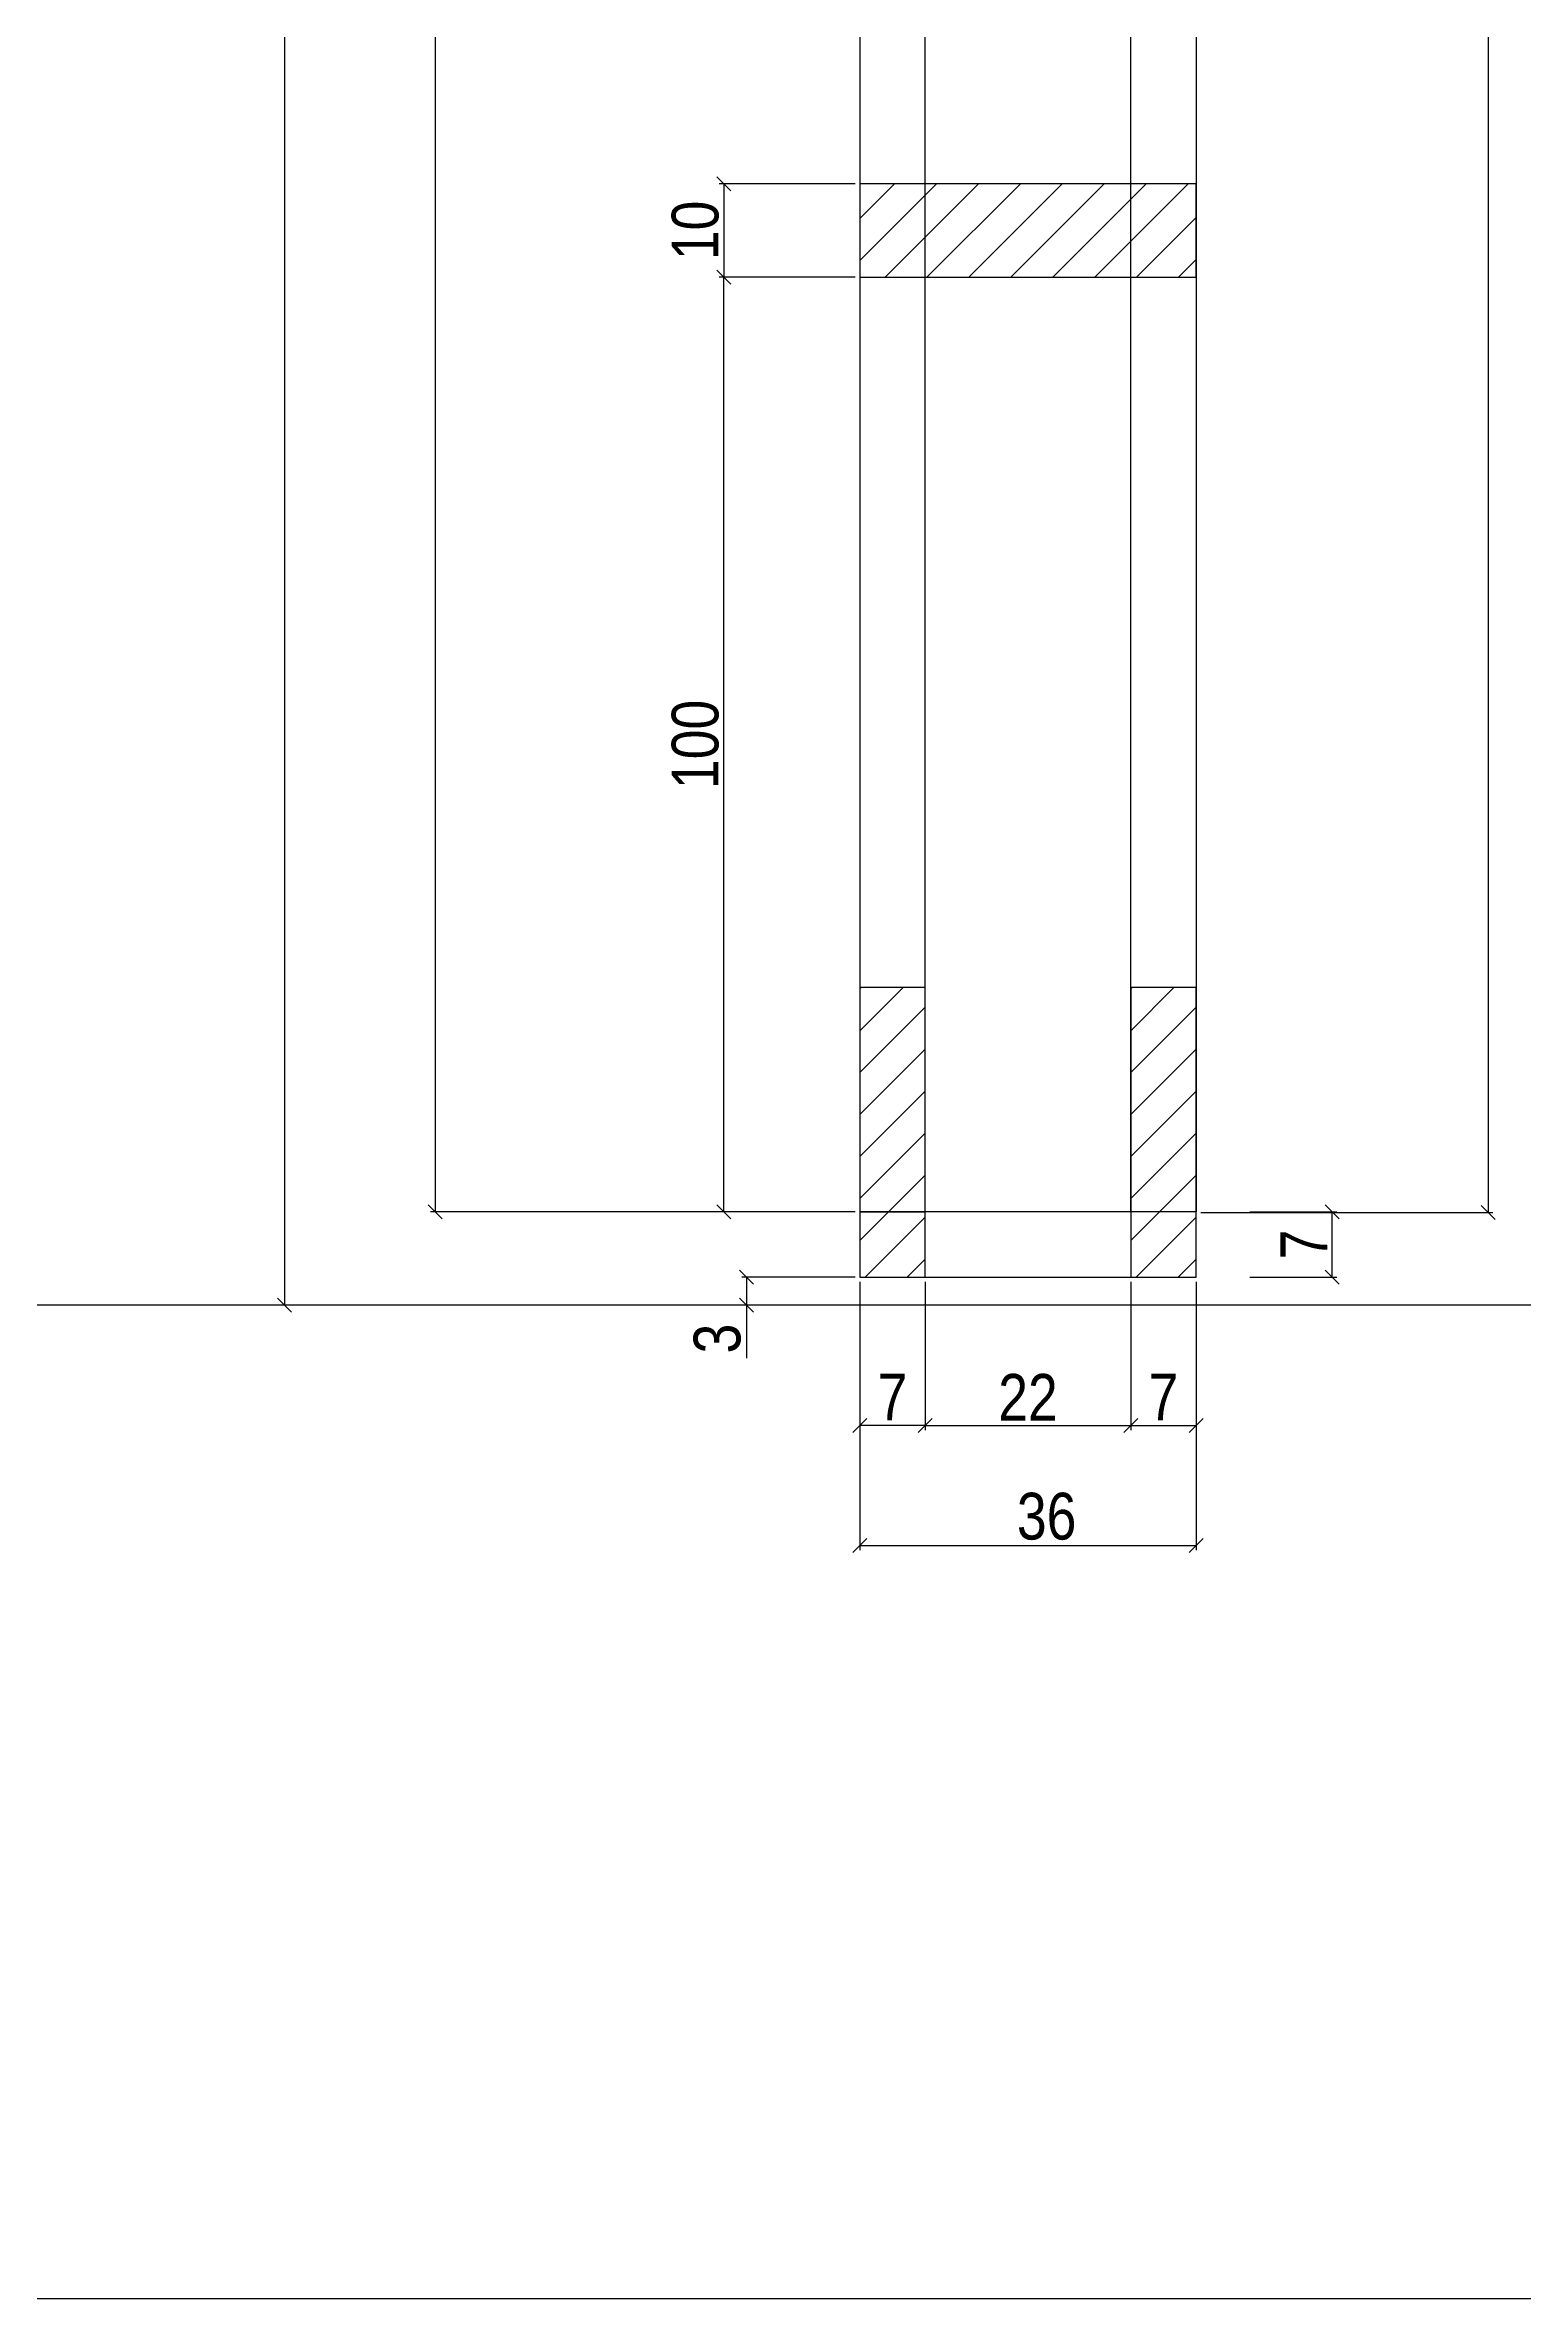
# Model space of a CAD drawing. Extents: x 17311 to 161354, y 153625 to 210355.
# Drawn here: x 18516.1 to 18832.5, y 206377.1 to 206859.5 of the extents above; entities that cross this region are included whole.
import ezdxf

# ---------------------------------------------------------------- set-up
doc = ezdxf.new("R2010")
doc.units = 0
doc.layers.get('0').update_dxf_attribs({"linetype": 'CONTINUOUS'})
doc.layers.get('DEFPOINTS').update_dxf_attribs({"linetype": 'CONTINUOUS'})
for name, color, linetype in [('8', 111, 'CONTINUOUS'), ('COTA', 241, 'CONTINUOUS'), ('detalhes', 4, 'CONTINUOUS'), ('Painéis', 200, 'CONTINUOUS'), ('SARR_2.2x10', 60, 'CONTINUOUS'), ('SARR_7x7', 40, 'CONTINUOUS'), ('TIRAS REESCORAMENTO', 252, 'CONTINUOUS')]:
    doc.layers.add(name, color=color, linetype=linetype)
doc.styles.add('COTA TECNICA 2X', font='techl___.ttf', dxfattribs={"height": 10})
doc.dimstyles.new('SECAO', dxfattribs={"dimscale": 0.333333, "dimtxt": 5, "dimasz": 9, "dimexe": 3, "dimexo": 3, "dimgap": 3, "dimtad": 1, "dimdec": 1, "dimlfac": 0.5, "dimzin": 12, "dimdsep": 46, "dimtxsty": 'COTA TECNICA 2X', "dimblk1": 'OBLIQUE', "dimblk2": 'OBLIQUE', "dimsah": 1, "dimcen": 0.9, "dimclrd": 4, "dimclre": 4, "dimclrt": 240, "dimadec": 1, "dimazin": 3, "dimtfac": 1, "dimtdec": 1, "dimtmove": 0, "dimatfit": 3, "dimfxl": 1, "dimtolj": 1, "dimtzin": 12, "dimarcsym": 0})

# ---------------------------------------------------------------- blocks, each defined once
blk = doc.blocks.new('_Oblique')
at = {"color": 0, "linetype": 'ByBlock', "lineweight": -2}
blk.add_line((-0.5, -0.5), (0.5, 0.5), dxfattribs=at)
blk = doc.blocks.new('*D4005')
at = {"layer": 'DEFPOINTS', "color": 0, "transparency": 16777216}
for p in [(18658.55, 207159.77), (18599.59, 206609.77), (18690.55, 206609.77)]:
    blk.add_point(p, dxfattribs=at)
at = {"layer": 'detalhes', "color": 4, "lineweight": -2, "transparency": 16777216}
for p, q in [((18657.55, 207159.77), (18598.59, 207159.77)), ((18599.59, 207159.77), (18599.59, 206609.77)), ((18689.55, 206609.77), (18598.59, 206609.77))]:
    blk.add_line(p, q, dxfattribs=at)
at = {"layer": 'detalhes', "color": 4, "lineweight": -2, "transparency": 16777216, "xscale": 3, "yscale": 3, "zscale": 3}
for p, rotation in [((18599.59, 207159.77), 90), ((18599.59, 206609.77), 270)]:
    blk.add_blockref('_Oblique', p, dxfattribs=dict(at, rotation=rotation))
at = {"layer": 'detalhes', "color": 240, "transparency": 16777216, "insert": (18593.48, 206884.77), "char_height": 10, "attachment_point": 5, "rotation": 90, "style": 'COTA TECNICA 2X'}
blk.add_mtext('\\A1;275', dxfattribs=at)
blk = doc.blocks.new('*D4006')
at = {"layer": 'DEFPOINTS', "color": 0, "transparency": 16777216}
for p in [(18690.55, 206595.77), (18762.55, 206595.77), (18762.55, 206538.31)]:
    blk.add_point(p, dxfattribs=at)
at = {"layer": 'detalhes', "color": 4, "lineweight": -2, "transparency": 16777216}
for p, q in [((18690.55, 206594.77), (18690.55, 206537.31)), ((18762.55, 206594.77), (18762.55, 206537.31)), ((18690.55, 206538.31), (18762.55, 206538.31))]:
    blk.add_line(p, q, dxfattribs=at)
at = {"layer": 'detalhes', "color": 4, "lineweight": -2, "transparency": 16777216, "xscale": 3, "yscale": 3, "zscale": 3, "rotation": 180}
blk.add_blockref('_Oblique', (18690.55, 206538.31), dxfattribs=at)
at = {"layer": 'detalhes', "color": 4, "lineweight": -2, "transparency": 16777216, "xscale": 3, "yscale": 3, "zscale": 3}
blk.add_blockref('_Oblique', (18762.55, 206538.31), dxfattribs=at)
at = {"layer": 'detalhes', "color": 240, "transparency": 16777216, "insert": (18730.55, 206544.53), "char_height": 10, "attachment_point": 5, "style": 'COTA TECNICA 2X'}
blk.add_mtext('\\A1;36', dxfattribs=at)
blk = doc.blocks.new('*D4007')
at = {"layer": 'DEFPOINTS', "color": 0, "transparency": 16777216}
for p in [(18704.55, 206595.77), (18748.55, 206595.77), (18748.55, 206564.03)]:
    blk.add_point(p, dxfattribs=at)
at = {"layer": 'detalhes', "color": 4, "lineweight": -2, "transparency": 16777216}
for p, q in [((18704.55, 206594.77), (18704.55, 206563.03)), ((18748.55, 206594.77), (18748.55, 206563.03)), ((18704.55, 206564.03), (18748.55, 206564.03))]:
    blk.add_line(p, q, dxfattribs=at)
at = {"layer": 'detalhes', "color": 4, "lineweight": -2, "transparency": 16777216, "xscale": 3, "yscale": 3, "zscale": 3, "rotation": 180}
blk.add_blockref('_Oblique', (18704.55, 206564.03), dxfattribs=at)
at = {"layer": 'detalhes', "color": 4, "lineweight": -2, "transparency": 16777216, "xscale": 3, "yscale": 3, "zscale": 3}
blk.add_blockref('_Oblique', (18748.55, 206564.03), dxfattribs=at)
at = {"layer": 'detalhes', "color": 240, "transparency": 16777216, "insert": (18726.55, 206570.03), "char_height": 10, "attachment_point": 5, "style": 'COTA TECNICA 2X'}
blk.add_mtext('\\A1;22', dxfattribs=at)
blk = doc.blocks.new('*D4008')
at = {"layer": 'DEFPOINTS', "color": 0, "transparency": 16777216}
for p in [(18748.55, 206564.03), (18762.55, 206564.03), (18762.55, 206564.03)]:
    blk.add_point(p, dxfattribs=at)
at = {"layer": 'detalhes', "color": 4, "lineweight": -2, "transparency": 16777216}
blk.add_line((18748.55, 206564.03), (18762.55, 206564.03), dxfattribs=at)
at = {"layer": 'detalhes', "color": 4, "lineweight": -2, "transparency": 16777216, "xscale": 3, "yscale": 3, "zscale": 3, "rotation": 180}
blk.add_blockref('_Oblique', (18748.55, 206564.03), dxfattribs=at)
at = {"layer": 'detalhes', "color": 4, "lineweight": -2, "transparency": 16777216, "xscale": 3, "yscale": 3, "zscale": 3}
blk.add_blockref('_Oblique', (18762.55, 206564.03), dxfattribs=at)
at = {"layer": 'detalhes', "color": 240, "transparency": 16777216, "insert": (18755.55, 206570.11), "char_height": 10, "attachment_point": 5, "style": 'COTA TECNICA 2X'}
blk.add_mtext('\\A1;7', dxfattribs=at)
blk = doc.blocks.new('*D4009')
at = {"layer": 'DEFPOINTS', "color": 0, "transparency": 16777216}
for p in [(18690.55, 206564.03), (18690.55, 206564.03), (18704.55, 206564.03)]:
    blk.add_point(p, dxfattribs=at)
at = {"layer": 'detalhes', "color": 4, "lineweight": -2, "transparency": 16777216}
blk.add_line((18704.55, 206564.03), (18690.55, 206564.03), dxfattribs=at)
at = {"layer": 'detalhes', "color": 4, "lineweight": -2, "transparency": 16777216, "xscale": 3, "yscale": 3, "zscale": 3, "rotation": 180}
blk.add_blockref('_Oblique', (18690.55, 206564.03), dxfattribs=at)
at = {"layer": 'detalhes', "color": 4, "lineweight": -2, "transparency": 16777216, "xscale": 3, "yscale": 3, "zscale": 3}
blk.add_blockref('_Oblique', (18704.55, 206564.03), dxfattribs=at)
at = {"layer": 'detalhes', "color": 240, "transparency": 16777216, "insert": (18697.55, 206570.11), "char_height": 10, "attachment_point": 5, "style": 'COTA TECNICA 2X'}
blk.add_mtext('\\A1;7', dxfattribs=at)
blk = doc.blocks.new('*D4010')
at = {"layer": 'DEFPOINTS', "color": 0, "transparency": 16777216}
for p in [(18690.55, 206829.79), (18661.45, 206809.79), (18690.55, 206809.79)]:
    blk.add_point(p, dxfattribs=at)
at = {"layer": 'detalhes', "color": 4, "lineweight": -2, "transparency": 16777216}
for p, q in [((18689.55, 206829.79), (18660.45, 206829.79)), ((18661.45, 206829.79), (18661.45, 206809.79)), ((18689.55, 206809.79), (18660.45, 206809.79))]:
    blk.add_line(p, q, dxfattribs=at)
at = {"layer": 'detalhes', "color": 4, "lineweight": -2, "transparency": 16777216, "xscale": 3, "yscale": 3, "zscale": 3}
for p, rotation in [((18661.45, 206829.79), 90), ((18661.45, 206809.79), 270)]:
    blk.add_blockref('_Oblique', p, dxfattribs=dict(at, rotation=rotation))
at = {"layer": 'detalhes', "color": 240, "transparency": 16777216, "insert": (18655.34, 206819.79), "char_height": 10, "attachment_point": 5, "rotation": 90, "style": 'COTA TECNICA 2X'}
blk.add_mtext('\\A1;10', dxfattribs=at)
blk = doc.blocks.new('*D4013')
at = {"layer": 'DEFPOINTS', "color": 0, "transparency": 16777216}
for p in [(18704.55, 207165.77), (18567.35, 206589.77), (18690.55, 206589.77)]:
    blk.add_point(p, dxfattribs=at)
at = {"layer": 'detalhes', "color": 4, "lineweight": -2, "transparency": 16777216}
for p, q in [((18703.55, 207165.77), (18566.35, 207165.77)), ((18567.35, 207165.77), (18567.35, 206589.77)), ((18689.55, 206589.77), (18566.35, 206589.77))]:
    blk.add_line(p, q, dxfattribs=at)
at = {"layer": 'detalhes', "color": 4, "lineweight": -2, "transparency": 16777216, "xscale": 3, "yscale": 3, "zscale": 3}
for p, rotation in [((18567.35, 207165.77), 90), ((18567.35, 206589.77), 270)]:
    blk.add_blockref('_Oblique', p, dxfattribs=dict(at, rotation=rotation))
at = {"layer": 'detalhes', "color": 240, "transparency": 16777216, "insert": (18561.25, 206877.77), "char_height": 10, "attachment_point": 5, "rotation": 90, "style": 'COTA TECNICA 2X'}
blk.add_mtext('\\A1;288', dxfattribs=at)
blk = doc.blocks.new('*D4015')
at = {"layer": 'DEFPOINTS', "color": 0, "transparency": 16777216}
for p in [(18661.45, 206809.79), (18690.55, 206809.79), (18690.55, 206609.77)]:
    blk.add_point(p, dxfattribs=at)
at = {"layer": 'detalhes', "color": 4, "lineweight": -2, "transparency": 16777216}
for p, q in [((18689.55, 206809.79), (18660.45, 206809.79)), ((18661.45, 206609.77), (18661.45, 206809.79)), ((18689.55, 206609.77), (18660.45, 206609.77))]:
    blk.add_line(p, q, dxfattribs=at)
at = {"layer": 'detalhes', "color": 4, "lineweight": -2, "transparency": 16777216, "xscale": 3, "yscale": 3, "zscale": 3}
for p, rotation in [((18661.45, 206809.79), 90), ((18661.45, 206609.77), 270)]:
    blk.add_blockref('_Oblique', p, dxfattribs=dict(at, rotation=rotation))
at = {"layer": 'detalhes', "color": 240, "transparency": 16777216, "insert": (18655.34, 206709.78), "char_height": 10, "attachment_point": 5, "rotation": 90, "style": 'COTA TECNICA 2X'}
blk.add_mtext('\\A1;100', dxfattribs=at)
blk = doc.blocks.new('*D4024')
at = {"layer": 'DEFPOINTS', "color": 0, "transparency": 16777216}
for p in [(18763.55, 207127.65), (18762.55, 206609.57), (18825.07, 206609.57)]:
    blk.add_point(p, dxfattribs=at)
at = {"layer": 'detalhes', "color": 4, "lineweight": -2, "transparency": 16777216}
for p, q in [((18764.55, 207127.65), (18826.07, 207127.65)), ((18825.07, 207127.65), (18825.07, 206609.57)), ((18763.55, 206609.57), (18826.07, 206609.57))]:
    blk.add_line(p, q, dxfattribs=at)
at = {"layer": 'detalhes', "color": 4, "lineweight": -2, "transparency": 16777216, "xscale": 3, "yscale": 3, "zscale": 3}
for p, rotation in [((18825.07, 207127.65), 90), ((18825.07, 206609.57), 270)]:
    blk.add_blockref('_Oblique', p, dxfattribs=dict(at, rotation=rotation))
at = {"layer": 'detalhes', "color": 240, "transparency": 16777216, "insert": (18818.93, 206915.61), "char_height": 10, "attachment_point": 5, "rotation": 90, "style": 'COTA TECNICA 2X'}
blk.add_mtext('\\A1;259', dxfattribs=at)
blk = doc.blocks.new('*D4026')
at = {"layer": 'DEFPOINTS', "color": 0, "transparency": 16777216}
for p in [(18773.07, 206609.77), (18791.69, 206609.77), (18773.07, 206595.77)]:
    blk.add_point(p, dxfattribs=at)
at = {"layer": 'detalhes', "color": 4, "lineweight": -2, "transparency": 16777216}
for p, q in [((18774.07, 206609.77), (18792.69, 206609.77)), ((18791.69, 206595.77), (18791.69, 206609.77)), ((18774.07, 206595.77), (18792.69, 206595.77))]:
    blk.add_line(p, q, dxfattribs=at)
at = {"layer": 'detalhes', "color": 4, "lineweight": -2, "transparency": 16777216, "xscale": 3, "yscale": 3, "zscale": 3}
for p, rotation in [((18791.69, 206609.77), 90), ((18791.69, 206595.77), 270)]:
    blk.add_blockref('_Oblique', p, dxfattribs=dict(at, rotation=rotation))
at = {"layer": 'detalhes', "color": 240, "transparency": 16777216, "insert": (18785.62, 206602.77), "char_height": 10, "attachment_point": 5, "rotation": 90, "style": 'COTA TECNICA 2X'}
blk.add_mtext('\\A1;7', dxfattribs=at)
blk = doc.blocks.new('*D4183')
at = {"layer": 'DEFPOINTS', "color": 0, "transparency": 16777216}
for p in [(18690.55, 206595.77), (18666.26, 206589.77), (18690.55, 206589.77)]:
    blk.add_point(p, dxfattribs=at)
at = {"layer": 'detalhes', "color": 4, "lineweight": -2, "transparency": 16777216}
for p, q in [((18689.55, 206595.77), (18665.26, 206595.77)), ((18666.26, 206595.77), (18666.26, 206589.77)), ((18689.55, 206589.77), (18665.26, 206589.77)), ((18666.26, 206589.77), (18666.26, 206578.44))]:
    blk.add_line(p, q, dxfattribs=at)
at = {"layer": 'detalhes', "color": 4, "lineweight": -2, "transparency": 16777216, "xscale": 3, "yscale": 3, "zscale": 3}
for p, rotation in [((18666.26, 206595.77), 90), ((18666.26, 206589.77), 270)]:
    blk.add_blockref('_Oblique', p, dxfattribs=dict(at, rotation=rotation))
at = {"layer": 'detalhes', "color": 240, "transparency": 16777216, "insert": (18660.04, 206582.61), "char_height": 10, "attachment_point": 5, "rotation": 90, "style": 'COTA TECNICA 2X'}
blk.add_mtext('\\A1;3', dxfattribs=at)

msp = doc.modelspace()

# ---------------------------------------------------------------- hatches: boundary and pattern name
at = {"layer": 'COTA'}
h = msp.add_hatch(dxfattribs=at)
h.set_pattern_fill('ANSI31', color=256, scale=2, style=0)
h.set_pattern_definition([(45, (-7467.0577, 9536.995), (-4.49012806, 4.49012806), [])])
h.paths.add_polyline_path([(18690.55, 206829.79), (18690.55, 206809.79), (18762.55, 206809.79), (18762.55, 206829.79)])
h = msp.add_hatch(dxfattribs=at)
h.set_pattern_fill('ANSI31', color=256, scale=2, style=0)
h.set_pattern_definition([(45, (-1153.6724, 200768.58), (-4.490128, 4.490128), [])])
h.paths.add_polyline_path([(18690.55, 206595.77), (18704.55, 206595.77), (18704.55, 206657.77), (18690.55, 206657.77)])
h = msp.add_hatch(dxfattribs=at)
h.set_pattern_fill('ANSI31', color=256, scale=2, style=0)
h.set_pattern_definition([(45, (-1095.6724, 200768.58), (-4.490128, 4.490128), [])])
h.paths.add_polyline_path([(18748.55, 206595.77), (18762.55, 206595.77), (18762.55, 206657.77), (18748.55, 206657.77)])

# ---------------------------------------------------------------- linework, layer by layer
at = {"layer": '8', "color": 5, "linetype": 'Continuous'}
msp.add_lwpolyline([(18937.72, 206377.07), (18340.91, 206377.07), (18340.91, 207341.85), (18937.72, 207341.85)], close=True, dxfattribs=at)
at = {"layer": 'Painéis'}
for points in [[(18690.55, 206595.77), (18704.55, 206595.77), (18704.55, 206657.77), (18690.55, 206657.77)], [(18748.55, 206595.77), (18762.55, 206595.77), (18762.55, 206657.77), (18748.55, 206657.77)]]:
    msp.add_lwpolyline(points, close=True, dxfattribs=at)
at = {"layer": 'SARR_2.2x10', "linetype": 'Continuous'}
msp.add_lwpolyline([(18690.55, 206809.79), (18762.55, 206809.79), (18762.55, 206829.79), (18690.55, 206829.79), (18690.55, 206809.79)], dxfattribs=at)
at = {"layer": 'SARR_7x7', "linetype": 'Continuous'}
for points in [[(18690.55, 206609.77), (18704.55, 206609.77), (18704.55, 207159.77), (18690.55, 207159.77)], [(18762.55, 206609.77), (18748.55, 206609.77), (18748.55, 207127.65), (18762.55, 207127.65)]]:
    msp.add_lwpolyline(points, close=True, dxfattribs=at)
msp.add_lwpolyline([(18712.55, 206595.77), (18762.55, 206595.77), (18762.55, 206609.77), (18690.55, 206609.77), (18690.55, 206595.77), (18712.55, 206595.77)], dxfattribs=at)
at = {"layer": 'TIRAS REESCORAMENTO', "linetype": 'ByBlock'}
msp.add_line((22518.59, 206589.77), (17744.1, 206589.77), dxfattribs=at)

# ---------------------------------------------------------------- dimensions: what is measured, and where the dimension line sits
at = {"layer": 'detalhes', "color": 3}
for base, p1, p2, picture, middle in [((18567.35, 206589.77), (18704.55, 207165.77), (18690.55, 206589.77), '*D4013', (18561.25, 206877.77)), ((18599.59, 206609.77), (18658.55, 207159.77), (18690.55, 206609.77), '*D4005', (18593.48, 206884.77)), ((18661.45, 206809.79), (18690.55, 206829.79), (18690.55, 206809.79), '*D4010', (18655.34, 206819.79)), ((18661.45, 206809.79), (18690.55, 206609.77), (18690.55, 206809.79), '*D4015', (18655.34, 206709.78)), ((18791.69, 206609.77), (18773.07, 206595.77), (18773.07, 206609.77), '*D4026', (18785.62, 206602.77)), ((18666.26, 206589.77), (18690.55, 206595.77), (18690.55, 206589.77), '*D4183', (18660.04, 206582.61))]:
    dim = msp.add_linear_dim(base=base, p1=p1, p2=p2, angle=90, dimstyle='SECAO', dxfattribs=at)
    dim.commit()
    dim.dimension.update_dxf_attribs({"geometry": picture, "text_midpoint": middle})
dim = msp.add_linear_dim(base=(18825.07, 206609.57), p1=(18763.55, 207127.65), p2=(18762.55, 206609.57), angle=90, dimstyle='SECAO', dxfattribs=at)
dim.commit()
dim.dimension.update_dxf_attribs({"geometry": '*D4024', "text_midpoint": (18825.07, 206915.61), "dimtype": 160})
for base, p1, p2, picture, middle in [((18762.55, 206538.31), (18690.55, 206595.77), (18762.55, 206595.77), '*D4006', (18730.55, 206538.31)), ((18748.55, 206564.03), (18704.55, 206595.77), (18748.55, 206595.77), '*D4007', (18726.55, 206564.03)), ((18762.55, 206564.03), (18748.55, 206564.03), (18762.55, 206564.03), '*D4008', (18755.55, 206564.03))]:
    dim = msp.add_linear_dim(base=base, p1=p1, p2=p2, dimstyle='SECAO', dxfattribs=at)
    dim.commit()
    dim.dimension.update_dxf_attribs({"geometry": picture, "text_midpoint": middle, "dimtype": 160})
dim = msp.add_linear_dim(base=(18690.55, 206564.03), p1=(18704.55, 206564.03), p2=(18690.55, 206564.03), dimstyle='SECAO', dxfattribs=at)
dim.commit()
dim.dimension.update_dxf_attribs({"geometry": '*D4009', "text_midpoint": (18697.55, 206570.11)})

doc.saveas('drawing.dxf')
